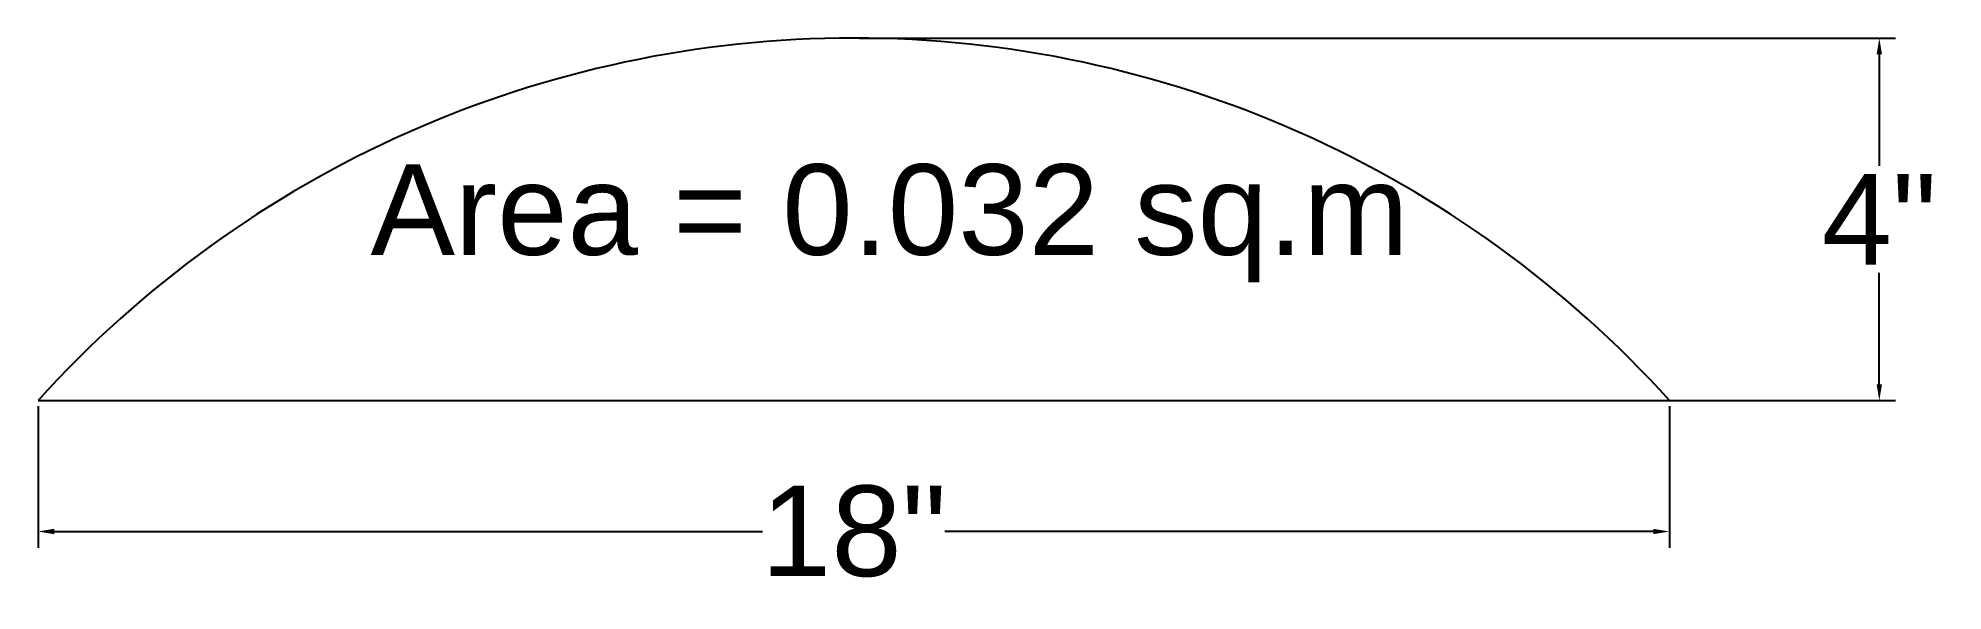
# Model space of a CAD drawing. Header units: inches. Extents: x 24.1 to 45.1, y 9.1 to 15.2.
import ezdxf

# ---------------------------------------------------------------- set-up
doc = ezdxf.new("R2010")
doc.units = ezdxf.units.IN
doc.header["$MEASUREMENT"] = 0
doc.styles.get("Standard").update_dxf_attribs({"font": 'arial.ttf'})
doc.dimstyles.get("Standard").update_dxf_attribs({"dimtxt": 0.18, "dimasz": 0.18, "dimexe": 0.18, "dimexo": 0.0625, "dimgap": 0.09, "dimtad": 0, "dimtih": 1, "dimtoh": 1, "dimdec": 4, "dimzin": 0, "dimdsep": 46, "dimtxsty": 'Standard', "dimcen": 0.09, "dimadec": 0, "dimazin": 0, "dimtfac": 1, "dimtdec": 4, "dimtofl": 0, "dimtmove": 0, "dimatfit": 3, "dimfxl": 1, "dimtolj": 1, "dimtzin": 0, "dimarcsym": 0})

# ---------------------------------------------------------------- blocks, each defined once
blk = doc.blocks.new('*D1')
at = {"color": 0, "lineweight": -2, "transparency": 16777216}
for p, q in [((33.182, 15.246), (44.614, 15.246)), ((44.434, 15.066), (44.434, 13.836)), ((44.434, 11.426), (44.434, 12.656)), ((33.182, 11.246), (44.614, 11.246))]:
    blk.add_line(p, q, dxfattribs=at)
at = {"color": 0, "transparency": 16777216}
for points in [[(44.404, 15.066), (44.464, 15.066), (44.434, 15.246)], [(44.404, 11.426), (44.464, 11.426), (44.434, 11.246)]]:
    blk.add_solid(points, dxfattribs=at)
at = {"layer": 'Defpoints', "color": 0, "transparency": 16777216}
for p in [(33.119, 15.246), (33.119, 11.246), (44.434, 11.246)]:
    blk.add_point(p, dxfattribs=at)
at = {"color": 0, "transparency": 16777216, "insert": (44.434, 13.246), "char_height": 1, "attachment_point": 5}
blk.add_mtext('\\A1;4"', dxfattribs=at)
blk = doc.blocks.new('*D2')
at = {"color": 0, "lineweight": -2, "transparency": 16777216}
for p, q in [((24.119, 11.183), (24.119, 9.62)), ((42.119, 11.183), (42.119, 9.62)), ((24.299, 9.8), (32.113, 9.8)), ((41.939, 9.8), (34.125, 9.8))]:
    blk.add_line(p, q, dxfattribs=at)
at = {"color": 0, "transparency": 16777216}
for points in [[(24.299, 9.83), (24.299, 9.77), (24.119, 9.8)], [(41.939, 9.83), (41.939, 9.77), (42.119, 9.8)]]:
    blk.add_solid(points, dxfattribs=at)
at = {"layer": 'Defpoints', "color": 0, "transparency": 16777216}
for p in [(24.119, 11.246), (42.119, 11.246), (42.119, 9.8)]:
    blk.add_point(p, dxfattribs=at)
at = {"color": 0, "transparency": 16777216, "insert": (33.119, 9.8), "char_height": 1, "attachment_point": 5}
blk.add_mtext('\\A1;18"', dxfattribs=at)

msp = doc.modelspace()

# ---------------------------------------------------------------- linework, layer by layer
msp.add_line((24.11924, 11.24557), (42.11924, 11.24557))
msp.add_lwpolyline([(24.11924, 11.24557), (42.11924, 11.24557, 0.44444444)], format="xyb", close=True)
msp.add_arc((33.11924, 3.12057), 12.125, 42.075022, 137.924978)

# ---------------------------------------------------------------- texts
at = {"insert": (27.78737, 13.85327), "char_height": 1, "attachment_point": 1}
msp.add_mtext_dynamic_manual_height_columns('Area = 0.032 sq.m', width=17.4480237, gutter_width=1, heights=[0], dxfattribs=at)

# ---------------------------------------------------------------- dimensions: what is measured, and where the dimension line sits
dim = msp.add_linear_dim(base=(44.43383, 11.24557), p1=(33.11924, 15.24557), p2=(33.11924, 11.24557), angle=90, text='4"', dimstyle='Standard', override={"dimtxt": 1})
dim.commit()
dim.dimension.update_dxf_attribs({"geometry": '*D1', "text_midpoint": (44.43383, 13.24557)})
dim = msp.add_linear_dim(base=(42.11924, 9.80049), p1=(24.11924, 11.24557), p2=(42.11924, 11.24557), text='18"', dimstyle='Standard', override={"dimtxt": 1})
dim.commit()
dim.dimension.update_dxf_attribs({"geometry": '*D2', "text_midpoint": (33.11924, 9.80049)})

doc.saveas('drawing.dxf')
